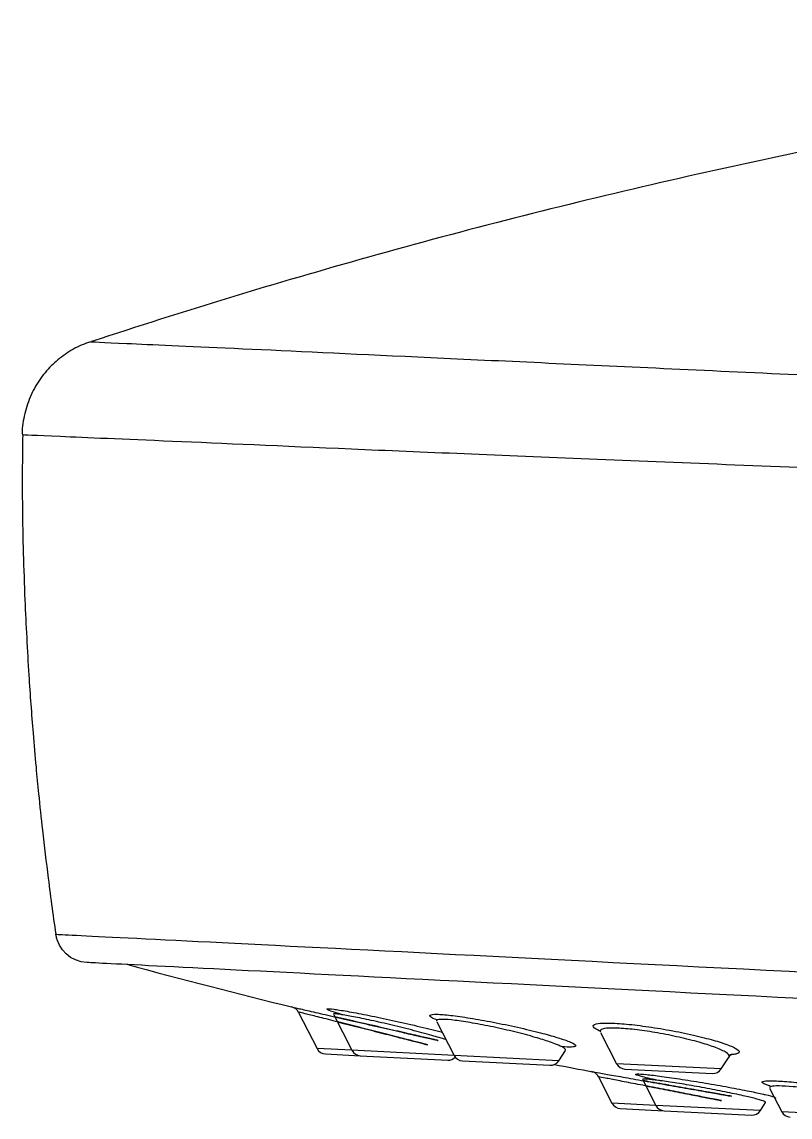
# Model space of a CAD drawing. Extents: x 168 to 762, y -1079 to -659.
# Drawn here: x 354.29 to 377.55, y -771.94 to -738.79 of the extents above; entities that cross this region are included whole.
import ezdxf

# ---------------------------------------------------------------- set-up
doc = ezdxf.new("R2010")
doc.units = 0
doc.header["$LTSCALE"] = 7
doc.header["$MEASUREMENT"] = 0
doc.layers.add('DWG', color=7, linetype='CONTINUOUS')
doc.layers.add('W', color=7, linetype='CONTINUOUS')

# ---------------------------------------------------------------- blocks, each defined once
blk = doc.blocks.new('A$C40544796')
at = {"layer": 'DWG', "color": 0, "linetype": 'Continuous'}
for p, q in [((609.413, 294.435), (609.973, 293.342)), ((610.478, 294.362), (611.027, 293.289)), ((613.597, 294.155), (614.12, 293.133)), ((618.556, 293.832), (619.041, 292.884)), ((611.027, 293.289), (609.973, 293.342)), ((610.224, 293.179), (611.279, 293.126)), ((614.12, 293.133), (611.027, 293.289)), ((611.279, 293.126), (613.93, 292.992)), ((617.29, 292.973), (614.12, 293.133)), ((617.29, 292.973), (617.492, 293.286)), ((614.372, 292.97), (617.023, 292.836)), ((622.21, 292.724), (619.041, 292.884)), ((622.21, 292.724), (622.445, 293.087)), ((618.501, 292.471), (618.901, 291.69)), ((619.293, 292.721), (621.943, 292.588)), ((619.832, 292.391), (620.226, 291.623)), ((623.674, 292.147), (624.041, 291.43)), ((620.226, 291.623), (618.901, 291.69)), ((619.152, 291.527), (620.478, 291.46)), ((623.395, 291.463), (620.226, 291.623)), ((620.478, 291.46), (623.128, 291.326)), ((623.395, 291.463), (623.551, 291.705)), ((627.21, 291.27), (624.041, 291.43))]:
    blk.add_line(p, q, dxfattribs=at)
at = {"layer": 'DWG', "color": 7, "linetype": 'Continuous', "extrusion": (-0.000153284, 7.73713e-06, -1)}
blk.add_arc((-603.051, 296.946, -0.096), 1, 272.889, 351.7118, dxfattribs=at)
at = {"layer": 'DWG', "color": 7, "linetype": 'Continuous'}
blk.add_arc((651.433, 468.333), 178.787, 254.68745, 256.34759, dxfattribs=at)
at = {"layer": 'DWG', "color": 0, "linetype": 'Continuous', "extrusion": (0.000933395, -0.000214851, 1)}
blk.add_arc((609.139, 294.311, 0.537), 0.3, 24.5938, 77.0111, dxfattribs=at)
at = {"layer": 'DWG', "color": 0, "linetype": 'Continuous'}
for centre, radius, start, end in [((610.24, 293.479), 0.3, 207.1104, 267.1104), ((611.295, 293.426), 0.3, 207.1104, 267.1104), ((614.387, 293.269), 0.3, 207.1104, 267.1104), ((613.945, 293.292), 0.3, 267.1104, 314.7457), ((617.038, 293.136), 0.3, 267.1104, 327.1104), ((651.433, 468.333), 178.787, 258.94779, 259.32493), ((619.308, 293.021), 0.3, 207.1104, 267.1104), ((621.958, 292.887), 0.3, 267.1104, 327.1104), ((619.168, 291.827), 0.3, 207.1104, 267.1104), ((620.493, 291.76), 0.3, 207.1104, 267.1104), ((623.143, 291.626), 0.3, 267.1104, 327.1104), ((624.308, 291.567), 0.3, 207.1104, 267.1104)]:
    blk.add_arc(centre, radius, start, end, dxfattribs=at)
at = {"layer": 'DWG', "color": 0, "linetype": 'Continuous', "extrusion": (0.000569106, -2.8726e-05, 1)}
blk.add_arc((618.225, 292.351, 0.357), 0.3, 23.4984, 79.9342, dxfattribs=at)
at = {"layer": 'DWG', "color": 7, "linetype": 'Continuous'}
for points, knots in [([(656.186, 324.425), (653.254, 324.301), (647.293, 323.913), (638.326, 322.908), (629.307, 321.476), (620.364, 319.628), (611.629, 317.403), (605.923, 315.662), (603.145, 314.745)], [0, 0, 0, 0, 0.162638, 0.33144, 0.500243, 0.669046, 0.837848, 1, 1, 1, 1]), ([(603.145, 314.744), (603.061, 314.721), (602.8, 314.636), (602.395, 314.414), (601.958, 314.068), (601.59, 313.641), (601.296, 313.138), (601.113, 312.57), (601.033, 312.151), (601.052, 311.934), (601.053, 311.918)], [0, 0, 0, 0, 0.069178, 0.219295, 0.365043, 0.511553, 0.666741, 0.825985, 0.987016, 1, 1, 1, 1]), ([(601.061, 311.919), (601.048, 311.193), (601.04, 309.529), (601.11, 307.103), (601.229, 304.818), (601.352, 303.131), (601.456, 301.937), (601.55, 300.959), (601.669, 299.836), (601.843, 298.379), (601.991, 297.291), (602.078, 296.689)], [0, 0, 0, 0, 0.14249, 0.326775, 0.476489, 0.591632, 0.658853, 0.711882, 0.784505, 0.880544, 1, 1, 1, 1]), ([(673.554, 292.386), (668.438, 292.644), (661.401, 292.999), (649.624, 293.593), (645.582, 293.798), (637.383, 294.211), (633.398, 294.413), (621.782, 294.999), (615.035, 295.339), (607.961, 295.696), (606.116, 295.79), (603.644, 295.914), (602.998, 295.947), (603.001, 295.947)], [0, 0, 0, 0, 0.250007, 0.250007, 0.375011, 0.375011, 0.500014, 0.500014, 0.750022, 0.750022, 0.875025, 0.875025, 1, 1, 1, 1])]:
    blk.add_open_spline(points, degree=3, knots=knots, dxfattribs=at)
at = {"layer": 'DWG', "color": 0, "linetype": 'Continuous'}
for points, knots in [([(603.111, 314.742), (603.111, 314.742), (603.111, 314.742), (603.11, 314.742), (603.488, 314.724), (604.944, 314.658), (606.034, 314.61), (608.882, 314.479), (610.609, 314.396), (614.666, 314.206), (616.995, 314.098), (622.034, 313.864), (624.806, 313.734), (630.61, 313.462), (633.622, 313.324), (642.985, 312.886), (649.434, 312.574), (655.572, 312.288)], [0, 0, 0, 0, 0.000083, 0.000083, 0.125072, 0.125072, 0.250062, 0.250062, 0.375052, 0.375052, 0.500041, 0.500041, 0.625031, 0.625031, 0.750021, 0.750021, 1, 1, 1, 1]), ([(655.847, 309.701), (649.481, 309.944), (642.755, 310.213), (632.977, 310.597), (629.828, 310.719), (623.754, 310.963), (620.855, 311.081), (615.581, 311.296), (613.141, 311.398), (608.896, 311.579), (607.088, 311.66), (604.106, 311.789), (602.966, 311.836), (601.443, 311.902), (601.047, 311.92), (601.048, 311.92), (601.048, 311.92), (601.048, 311.92)], [0, 0, 0, 0, 0.25, 0.25, 0.374999, 0.374999, 0.499999, 0.499999, 0.624999, 0.624999, 0.749999, 0.749999, 0.874999, 0.874999, 0.999998, 0.999998, 1, 1, 1, 1]), ([(602.062, 296.803), (602.062, 296.803), (602.062, 296.803), (602.064, 296.803), (602.733, 296.77), (605.281, 296.643), (607.179, 296.547), (614.447, 296.18), (621.377, 295.828), (633.289, 295.225), (637.376, 295.018), (645.783, 294.597), (649.923, 294.392), (657.97, 293.998), (661.782, 293.815), (668.712, 293.492), (671.798, 293.354), (674.368, 293.246)], [0, 0, 0, 0, 0.00001, 0.00001, 0.125009, 0.125009, 0.250007, 0.250007, 0.500005, 0.500005, 0.625004, 0.625004, 0.750002, 0.750002, 0.875001, 0.875001, 1, 1, 1, 1]), ([(609.21, 294.603), (609.21, 294.603), (609.213, 294.602), (609.218, 294.601), (609.239, 294.596), (609.301, 294.582), (609.399, 294.559), (609.497, 294.537), (609.634, 294.505), (609.797, 294.468), (609.963, 294.429), (610.162, 294.384), (610.376, 294.335), (610.594, 294.284), (610.835, 294.229), (611.079, 294.173), (611.327, 294.116), (611.585, 294.057), (611.832, 294), (612.081, 293.943), (612.325, 293.887), (612.544, 293.837), (612.718, 293.797), (612.879, 293.76), (613.02, 293.728)], [0, 0, 0, 0, 0.035571, 0.035571, 0.035571, 0.172935, 0.172935, 0.172935, 0.310699, 0.310699, 0.310699, 0.450524, 0.450524, 0.450524, 0.59322, 0.59322, 0.59322, 0.738396, 0.738396, 0.738396, 0.884551, 0.884551, 0.884551, 1, 1, 1, 1]), ([(612.789, 293.593), (612.667, 293.625), (612.527, 293.661), (612.375, 293.699), (612.184, 293.748), (611.97, 293.803), (611.751, 293.858), (611.533, 293.914), (611.305, 293.972), (611.085, 294.027), (610.867, 294.082), (610.652, 294.136), (610.457, 294.185), (610.265, 294.233), (610.087, 294.278), (609.937, 294.316), (609.79, 294.352), (609.666, 294.383), (609.577, 294.405), (609.489, 294.427), (609.433, 294.441), (609.414, 294.446), (609.409, 294.447), (609.407, 294.448), (609.406, 294.448)], [0, 0, 0, 0, 0.114093, 0.114093, 0.114093, 0.259309, 0.259309, 0.259309, 0.404307, 0.404307, 0.404307, 0.547353, 0.547353, 0.547353, 0.687816, 0.687816, 0.687816, 0.826334, 0.826334, 0.826334, 0.964486, 0.964486, 0.964486, 1, 1, 1, 1]), ([(610.275, 294.529), (610.269, 294.536), (610.271, 294.541), (610.282, 294.543), (610.306, 294.549), (610.372, 294.546), (610.475, 294.533), (610.576, 294.521), (610.716, 294.499), (610.883, 294.47), (611.051, 294.44), (611.25, 294.403), (611.464, 294.36), (611.682, 294.317), (611.921, 294.267), (612.162, 294.214), (612.409, 294.161), (612.664, 294.104), (612.907, 294.047), (613.154, 293.989), (613.396, 293.931), (613.613, 293.877), (613.666, 293.863), (613.718, 293.85), (613.769, 293.837)], [0, 0, 0, 0, 0.067314, 0.067314, 0.067314, 0.214096, 0.214096, 0.214096, 0.359785, 0.359785, 0.359785, 0.506396, 0.506396, 0.506396, 0.655517, 0.655517, 0.655517, 0.807704, 0.807704, 0.807704, 0.962218, 0.962218, 0.962218, 1, 1, 1, 1]), ([(610.764, 294.36), (610.727, 294.371), (610.692, 294.381), (610.659, 294.39), (610.509, 294.434), (610.397, 294.471), (610.334, 294.497), (610.302, 294.51), (610.282, 294.521), (610.275, 294.529)], [0, 0, 0, 0, 0.125949, 0.125949, 0.125949, 0.704812, 0.704812, 0.704812, 1, 1, 1, 1]), ([(613.872, 293.615), (613.748, 293.653), (613.604, 293.695), (613.448, 293.739), (613.258, 293.792), (613.045, 293.849), (612.827, 293.905), (612.611, 293.961), (612.385, 294.017), (612.165, 294.069), (611.95, 294.12), (611.736, 294.169), (611.541, 294.211), (611.349, 294.253), (611.17, 294.289), (611.019, 294.318), (610.869, 294.346), (610.742, 294.367), (610.651, 294.379), (610.559, 294.391), (610.5, 294.395), (610.478, 294.389), (610.471, 294.386), (610.468, 294.383), (610.47, 294.378)], [0, 0, 0, 0, 0.116925, 0.116925, 0.116925, 0.259868, 0.259868, 0.259868, 0.401237, 0.401237, 0.401237, 0.5401, 0.5401, 0.5401, 0.676784, 0.676784, 0.676784, 0.81266, 0.81266, 0.81266, 0.949564, 0.949564, 0.949564, 1, 1, 1, 1]), ([(613.02, 293.728), (613.055, 293.719), (613.09, 293.712), (613.122, 293.704), (613.282, 293.667), (613.411, 293.638), (613.498, 293.618), (613.583, 293.599), (613.63, 293.588), (613.634, 293.587), (613.638, 293.586), (613.601, 293.594), (613.526, 293.612), (613.452, 293.629), (613.337, 293.655), (613.192, 293.688), (613.046, 293.722), (612.865, 293.763), (612.665, 293.809), (612.461, 293.856), (612.231, 293.909), (611.993, 293.963), (611.751, 294.019), (611.496, 294.077), (611.246, 294.135), (610.995, 294.192), (610.743, 294.25), (610.512, 294.303), (610.508, 294.304), (610.504, 294.305), (610.5, 294.306)], [0, 0, 0, 0, 0.024989, 0.024989, 0.024989, 0.147874, 0.147874, 0.147874, 0.268232, 0.268232, 0.268232, 0.386903, 0.386903, 0.386903, 0.505406, 0.505406, 0.505406, 0.625277, 0.625277, 0.625277, 0.747482, 0.747482, 0.747482, 0.872036, 0.872036, 0.872036, 0.997937, 0.997937, 0.997937, 1, 1, 1, 1]), ([(610.578, 294.155), (610.579, 294.155), (610.579, 294.155), (610.579, 294.155), (610.785, 294.103), (611.01, 294.046), (611.233, 293.99), (611.454, 293.934), (611.68, 293.877), (611.893, 293.822), (612.101, 293.769), (612.302, 293.718), (612.481, 293.672), (612.655, 293.628), (612.812, 293.587), (612.939, 293.555), (613.063, 293.523), (613.162, 293.497), (613.226, 293.48), (613.291, 293.464), (613.322, 293.456), (613.319, 293.457), (613.315, 293.457), (613.275, 293.468), (613.202, 293.487), (613.127, 293.506), (613.016, 293.535), (612.878, 293.57), (612.85, 293.578), (612.82, 293.585), (612.789, 293.593)], [0, 0, 0, 0, 0.000044, 0.000044, 0.000044, 0.128012, 0.128012, 0.128012, 0.254098, 0.254098, 0.254098, 0.377142, 0.377142, 0.377142, 0.497135, 0.497135, 0.497135, 0.61516, 0.61516, 0.61516, 0.733009, 0.733009, 0.733009, 0.852555, 0.852555, 0.852555, 0.975017, 0.975017, 0.975017, 1, 1, 1, 1]), ([(613.395, 294.315), (613.378, 294.333), (613.378, 294.347), (613.396, 294.358), (613.423, 294.374), (613.493, 294.382), (613.599, 294.38), (613.705, 294.378), (613.849, 294.367), (614.02, 294.347), (614.19, 294.328), (614.391, 294.299), (614.607, 294.265), (614.825, 294.23), (615.063, 294.187), (615.303, 294.141), (615.547, 294.093), (615.799, 294.041), (616.039, 293.987), (616.283, 293.932), (616.522, 293.875), (616.735, 293.819), (616.919, 293.772), (617.089, 293.724), (617.233, 293.68)], [0, 0, 0, 0, 0.085603, 0.085603, 0.085603, 0.218658, 0.218658, 0.218658, 0.349577, 0.349577, 0.349577, 0.479971, 0.479971, 0.479971, 0.611611, 0.611611, 0.611611, 0.745725, 0.745725, 0.745725, 0.882527, 0.882527, 0.882527, 1, 1, 1, 1]), ([(613.599, 294.208), (613.531, 294.235), (613.477, 294.259), (613.441, 294.281), (613.42, 294.293), (613.404, 294.305), (613.395, 294.315)], [0, 0, 0, 0, 0.630011, 0.630011, 0.630011, 1, 1, 1, 1]), ([(617.01, 293.546), (616.884, 293.589), (616.736, 293.635), (616.575, 293.682), (616.387, 293.736), (616.176, 293.792), (615.96, 293.846), (615.747, 293.898), (615.522, 293.95), (615.304, 293.996), (615.09, 294.041), (614.877, 294.082), (614.681, 294.116), (614.488, 294.15), (614.307, 294.177), (614.154, 294.196), (614, 294.214), (613.871, 294.225), (613.777, 294.226), (613.681, 294.227), (613.619, 294.219), (613.596, 294.203), (613.585, 294.195), (613.582, 294.185), (613.588, 294.174)], [0, 0, 0, 0, 0.119492, 0.119492, 0.119492, 0.259212, 0.259212, 0.259212, 0.396581, 0.396581, 0.396581, 0.531611, 0.531611, 0.531611, 0.665432, 0.665432, 0.665432, 0.799807, 0.799807, 0.799807, 0.936372, 0.936372, 0.936372, 1, 1, 1, 1]), ([(618.361, 293.973), (618.327, 294.005), (618.321, 294.033), (618.345, 294.055), (618.374, 294.081), (618.446, 294.1), (618.557, 294.109), (618.665, 294.118), (618.813, 294.118), (618.988, 294.109), (619.161, 294.1), (619.365, 294.082), (619.584, 294.057), (619.802, 294.032), (620.041, 293.998), (620.28, 293.96), (620.522, 293.921), (620.772, 293.875), (621.009, 293.826), (621.25, 293.777), (621.485, 293.724), (621.695, 293.67), (621.884, 293.622), (622.057, 293.573), (622.203, 293.526)], [0, 0, 0, 0, 0.109403, 0.109403, 0.109403, 0.240754, 0.240754, 0.240754, 0.369397, 0.369397, 0.369397, 0.496291, 0.496291, 0.496291, 0.62311, 0.62311, 0.62311, 0.751502, 0.751502, 0.751502, 0.882451, 0.882451, 0.882451, 1, 1, 1, 1]), ([(618.57, 293.855), (618.49, 293.889), (618.428, 293.922), (618.388, 293.951), (618.378, 293.958), (618.369, 293.966), (618.361, 293.973)], [0, 0, 0, 0, 0.79342, 0.79342, 0.79342, 1, 1, 1, 1]), ([(621.986, 293.391), (621.858, 293.438), (621.707, 293.486), (621.541, 293.533), (621.356, 293.585), (621.147, 293.637), (620.933, 293.685), (620.722, 293.732), (620.499, 293.777), (620.283, 293.815), (620.068, 293.852), (619.855, 293.884), (619.659, 293.908), (619.463, 293.933), (619.279, 293.949), (619.124, 293.957), (618.967, 293.965), (618.835, 293.965), (618.739, 293.955), (618.64, 293.945), (618.577, 293.926), (618.553, 293.899), (618.54, 293.885), (618.538, 293.869), (618.547, 293.85)], [0, 0, 0, 0, 0.121841, 0.121841, 0.121841, 0.257982, 0.257982, 0.257982, 0.391698, 0.391698, 0.391698, 0.523868, 0.523868, 0.523868, 0.656139, 0.656139, 0.656139, 0.790233, 0.790233, 0.790233, 0.927129, 0.927129, 0.927129, 1, 1, 1, 1]), ([(617.495, 293.29), (617.496, 293.292), (617.497, 293.295), (617.498, 293.298), (617.5, 293.321), (617.465, 293.352), (617.394, 293.39), (617.322, 293.428), (617.212, 293.474), (617.074, 293.523), (617.053, 293.531), (617.032, 293.538), (617.01, 293.546)], [0, 0, 0, 0, 0.057116, 0.057116, 0.057116, 0.491358, 0.491358, 0.491358, 0.934043, 0.934043, 0.934043, 1, 1, 1, 1]), ([(617.233, 293.68), (617.259, 293.673), (617.283, 293.665), (617.308, 293.657), (617.467, 293.607), (617.595, 293.56), (617.68, 293.521), (617.763, 293.483), (617.807, 293.451), (617.806, 293.429), (617.805, 293.42), (617.798, 293.412), (617.783, 293.406)], [0, 0, 0, 0, 0.058762, 0.058762, 0.058762, 0.454575, 0.454575, 0.454575, 0.845153, 0.845153, 0.845153, 1, 1, 1, 1]), ([(622.203, 293.526), (622.222, 293.52), (622.241, 293.514), (622.26, 293.507), (622.419, 293.454), (622.546, 293.403), (622.63, 293.358), (622.713, 293.313), (622.756, 293.273), (622.754, 293.241), (622.753, 293.223), (622.738, 293.208), (622.711, 293.196)], [0, 0, 0, 0, 0.043316, 0.043316, 0.043316, 0.419962, 0.419962, 0.419962, 0.79525, 0.79525, 0.79525, 1, 1, 1, 1]), ([(617.783, 293.406), (617.762, 293.397), (617.727, 293.392), (617.677, 293.389), (617.605, 293.386), (617.501, 293.39), (617.373, 293.4)], [0, 0, 0, 0, 0.408316, 0.408316, 0.408316, 1, 1, 1, 1]), ([(622.448, 293.093), (622.452, 293.098), (622.454, 293.104), (622.455, 293.11), (622.459, 293.142), (622.424, 293.182), (622.354, 293.226), (622.283, 293.271), (622.173, 293.321), (622.036, 293.373), (622.019, 293.379), (622.003, 293.385), (621.986, 293.391)], [0, 0, 0, 0, 0.079206, 0.079206, 0.079206, 0.512306, 0.512306, 0.512306, 0.94956, 0.94956, 0.94956, 1, 1, 1, 1]), ([(622.451, 293.084), (622.458, 293.099), (622.48, 293.146), (622.524, 293.167), (622.532, 293.172), (622.534, 293.172)], [0, 0, 0, 0, 0.225861, 0.760689, 1, 1, 1, 1]), ([(622.711, 293.196), (622.688, 293.186), (622.658, 293.177), (622.619, 293.171), (622.578, 293.164), (622.528, 293.159), (622.469, 293.156)], [0, 0, 0, 0, 0.486083, 0.486083, 0.486083, 1, 1, 1, 1]), ([(618.281, 292.646), (618.281, 292.646), (618.289, 292.645), (618.304, 292.642), (618.339, 292.636), (618.414, 292.622), (618.523, 292.603), (618.633, 292.584), (618.779, 292.558), (618.949, 292.528), (619.122, 292.498), (619.324, 292.462), (619.539, 292.424), (619.756, 292.386), (619.993, 292.344), (620.23, 292.302), (620.468, 292.26), (620.713, 292.217), (620.945, 292.176), (621.177, 292.135), (621.401, 292.096), (621.6, 292.061), (621.797, 292.026), (621.974, 291.995), (622.116, 291.97), (622.234, 291.949), (622.33, 291.932), (622.397, 291.92)], [0, 0, 0, 0, 0.05333, 0.05333, 0.05333, 0.172053, 0.172053, 0.172053, 0.291092, 0.291092, 0.291092, 0.411121, 0.411121, 0.411121, 0.532385, 0.532385, 0.532385, 0.654595, 0.654595, 0.654595, 0.777041, 0.777041, 0.777041, 0.898894, 0.898894, 0.898894, 1, 1, 1, 1]), ([(622.114, 291.786), (622.056, 291.798), (621.973, 291.814), (621.871, 291.834), (621.749, 291.858), (621.595, 291.888), (621.424, 291.922), (621.251, 291.955), (621.055, 291.994), (620.853, 292.033), (620.65, 292.072), (620.434, 292.114), (620.224, 292.155), (620.015, 292.195), (619.806, 292.236), (619.614, 292.273), (619.423, 292.309), (619.243, 292.344), (619.09, 292.373), (618.937, 292.403), (618.807, 292.428), (618.709, 292.446), (618.612, 292.465), (618.545, 292.478), (618.513, 292.484), (618.499, 292.487), (618.492, 292.488), (618.492, 292.488)], [0, 0, 0, 0, 0.099965, 0.099965, 0.099965, 0.220806, 0.220806, 0.220806, 0.34272, 0.34272, 0.34272, 0.464869, 0.464869, 0.464869, 0.58645, 0.58645, 0.58645, 0.707055, 0.707055, 0.707055, 0.826816, 0.826816, 0.826816, 0.946335, 0.946335, 0.946335, 1, 1, 1, 1]), ([(619.615, 292.557), (619.605, 292.568), (619.623, 292.573), (619.668, 292.574), (619.722, 292.575), (619.816, 292.569), (619.942, 292.556), (620.068, 292.543), (620.229, 292.524), (620.412, 292.499), (620.596, 292.475), (620.808, 292.444), (621.029, 292.41), (621.252, 292.376), (621.491, 292.337), (621.727, 292.297), (621.965, 292.257), (622.207, 292.215), (622.431, 292.174), (622.658, 292.132), (622.873, 292.09), (623.06, 292.052), (623.222, 292.02), (623.366, 291.989), (623.483, 291.962)], [0, 0, 0, 0, 0.108183, 0.108183, 0.108183, 0.236694, 0.236694, 0.236694, 0.364843, 0.364843, 0.364843, 0.493507, 0.493507, 0.493507, 0.623333, 0.623333, 0.623333, 0.754477, 0.754477, 0.754477, 0.886521, 0.886521, 0.886521, 1, 1, 1, 1]), ([(620.339, 292.371), (620.236, 292.392), (620.141, 292.412), (620.058, 292.431), (619.973, 292.45), (619.899, 292.468), (619.837, 292.484), (619.725, 292.512), (619.652, 292.535), (619.625, 292.551), (619.621, 292.553), (619.617, 292.555), (619.615, 292.557)], [0, 0, 0, 0, 0.241938, 0.241938, 0.241938, 0.484974, 0.484974, 0.484974, 0.930548, 0.930548, 0.930548, 1, 1, 1, 1]), ([(623.239, 291.826), (623.138, 291.852), (623.013, 291.882), (622.873, 291.914), (622.71, 291.951), (622.521, 291.991), (622.323, 292.031), (622.126, 292.071), (621.913, 292.112), (621.703, 292.151), (621.495, 292.189), (621.283, 292.227), (621.085, 292.26), (620.889, 292.292), (620.701, 292.322), (620.537, 292.346), (620.374, 292.369), (620.23, 292.388), (620.118, 292.4), (620.006, 292.412), (619.922, 292.417), (619.875, 292.416), (619.839, 292.415), (619.823, 292.411), (619.827, 292.402)], [0, 0, 0, 0, 0.113871, 0.113871, 0.113871, 0.246852, 0.246852, 0.246852, 0.379361, 0.379361, 0.379361, 0.510849, 0.510849, 0.510849, 0.641345, 0.641345, 0.641345, 0.771414, 0.771414, 0.771414, 0.901882, 0.901882, 0.901882, 1, 1, 1, 1]), ([(622.397, 291.92), (622.41, 291.918), (622.422, 291.916), (622.433, 291.914), (622.501, 291.902), (622.531, 291.897), (622.52, 291.899), (622.51, 291.901), (622.459, 291.91), (622.372, 291.925), (622.285, 291.94), (622.159, 291.962), (622.006, 291.989), (621.852, 292.016), (621.665, 292.049), (621.462, 292.085), (621.256, 292.121), (621.028, 292.162), (620.795, 292.203), (620.56, 292.244), (620.315, 292.287), (620.079, 292.329), (619.997, 292.343), (619.915, 292.358), (619.835, 292.372)], [0, 0, 0, 0, 0.024476, 0.024476, 0.024476, 0.177485, 0.177485, 0.177485, 0.329585, 0.329585, 0.329585, 0.481775, 0.481775, 0.481775, 0.635003, 0.635003, 0.635003, 0.789774, 0.789774, 0.789774, 0.945943, 0.945943, 0.945943, 1, 1, 1, 1]), ([(619.917, 292.214), (619.974, 292.203), (620.033, 292.192), (620.091, 292.18), (620.299, 292.14), (620.515, 292.098), (620.721, 292.058), (620.925, 292.019), (621.125, 291.98), (621.304, 291.945), (621.481, 291.911), (621.643, 291.879), (621.776, 291.853), (621.909, 291.827), (622.017, 291.806), (622.092, 291.791), (622.167, 291.776), (622.211, 291.767), (622.22, 291.766), (622.229, 291.764), (622.204, 291.769), (622.145, 291.78), (622.136, 291.782), (622.126, 291.784), (622.114, 291.786)], [0, 0, 0, 0, 0.044671, 0.044671, 0.044671, 0.203699, 0.203699, 0.203699, 0.360722, 0.360722, 0.360722, 0.515564, 0.515564, 0.515564, 0.668829, 0.668829, 0.668829, 0.821673, 0.821673, 0.821673, 0.97539, 0.97539, 0.97539, 1, 1, 1, 1]), ([(623.459, 292.302), (623.434, 292.325), (623.45, 292.343), (623.505, 292.354), (623.56, 292.364), (623.656, 292.369), (623.784, 292.366), (623.912, 292.363), (624.075, 292.354), (624.261, 292.339), (624.446, 292.323), (624.658, 292.301), (624.879, 292.275), (625.102, 292.249), (625.34, 292.217), (625.575, 292.182), (625.811, 292.148), (626.051, 292.109), (626.273, 292.07), (626.498, 292.031), (626.712, 291.99), (626.897, 291.951), (627.064, 291.915), (627.211, 291.881), (627.33, 291.849)], [0, 0, 0, 0, 0.127866, 0.127866, 0.127866, 0.254478, 0.254478, 0.254478, 0.380005, 0.380005, 0.380005, 0.505156, 0.505156, 0.505156, 0.630786, 0.630786, 0.630786, 0.757541, 0.757541, 0.757541, 0.885585, 0.885585, 0.885585, 1, 1, 1, 1]), ([(623.692, 292.206), (623.682, 292.209), (623.672, 292.212), (623.663, 292.215), (623.556, 292.249), (623.486, 292.279), (623.46, 292.302), (623.46, 292.302), (623.46, 292.302), (623.459, 292.302)], [0, 0, 0, 0, 0.078109, 0.078109, 0.078109, 0.999428, 0.999428, 0.999428, 1, 1, 1, 1]), ([(627.093, 291.713), (626.99, 291.744), (626.862, 291.778), (626.717, 291.812), (626.555, 291.85), (626.367, 291.89), (626.17, 291.928), (625.973, 291.966), (625.762, 292.003), (625.553, 292.036), (625.345, 292.069), (625.134, 292.1), (624.936, 292.125), (624.739, 292.15), (624.55, 292.171), (624.386, 292.185), (624.221, 292.199), (624.076, 292.208), (623.963, 292.21), (623.849, 292.211), (623.765, 292.207), (623.717, 292.196), (623.677, 292.186), (623.661, 292.173), (623.67, 292.155)], [0, 0, 0, 0, 0.116433, 0.116433, 0.116433, 0.247132, 0.247132, 0.247132, 0.376816, 0.376816, 0.376816, 0.505532, 0.505532, 0.505532, 0.633847, 0.633847, 0.633847, 0.762578, 0.762578, 0.762578, 0.892403, 0.892403, 0.892403, 1, 1, 1, 1]), ([(623.552, 291.709), (623.564, 291.715), (623.552, 291.726), (623.517, 291.741), (623.474, 291.759), (623.395, 291.784), (623.286, 291.813), (623.271, 291.817), (623.255, 291.822), (623.239, 291.826)], [0, 0, 0, 0, 0.415143, 0.415143, 0.415143, 0.928727, 0.928727, 0.928727, 1, 1, 1, 1]), ([(623.483, 291.962), (623.502, 291.957), (623.52, 291.953), (623.538, 291.949), (623.664, 291.919), (623.756, 291.893), (623.807, 291.875), (623.848, 291.86), (623.863, 291.849), (623.85, 291.842)], [0, 0, 0, 0, 0.070911, 0.070911, 0.070911, 0.58305, 0.58305, 0.58305, 1, 1, 1, 1])]:
    blk.add_open_spline(points, degree=3, knots=knots, dxfattribs=at)

msp = doc.modelspace()

# ---------------------------------------------------------------- block references
at = {"layer": 'W'}
msp.add_blockref('A$C40544796', (-246.74515, -1063.21154), dxfattribs=at)

doc.saveas('drawing.dxf')
